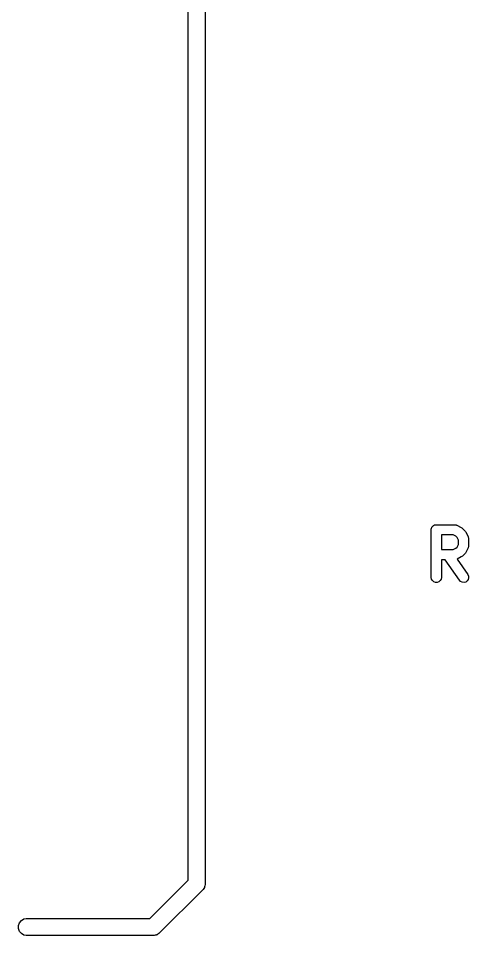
# Model space of a CAD drawing. Extents: x 10 to 287, y -200 to -10.
# Drawn here: x 112.89 to 119.51, y -132.46 to -118.97 of the extents above; entities that cross this region are included whole.
import ezdxf

# ---------------------------------------------------------------- set-up
doc = ezdxf.new("R2010")
doc.units = 0
doc.header["$MEASUREMENT"] = 0
doc.layers.add('BLACK', color=7, linetype='CONTINUOUS')

msp = doc.modelspace()

# ---------------------------------------------------------------- linework, layer by layer
at = {"layer": 'BLACK', "linetype": 'CONTINUOUS'}
for p, q in [((115.638, -81.5111), (115.638, -131.693)), ((115.388, -131.646), (115.388, -81.6581)), ((118.986, -126.437), (118.99, -126.432)), ((118.99, -126.432), (118.995, -126.429)), ((118.995, -126.429), (119, -126.425)), ((119, -126.425), (119.007, -126.422)), ((119.007, -126.422), (119.012, -126.419)), ((119.012, -126.419), (119.019, -126.418)), ((119.019, -126.418), (119.025, -126.416)), ((119.025, -126.416), (119.032, -126.416)), ((119.032, -126.416), (119.038, -126.415)), ((119.038, -126.415), (119.305, -126.415)), ((119.305, -126.415), (119.309, -126.415)), ((119.309, -126.415), (119.313, -126.415)), ((119.313, -126.415), (119.322, -126.418)), ((119.322, -126.418), (119.33, -126.419)), ((119.33, -126.419), (119.334, -126.421)), ((119.334, -126.421), (119.338, -126.423)), ((119.338, -126.423), (119.405, -126.456)), ((118.963, -126.49), (118.964, -126.483)), ((118.963, -127.19), (118.963, -126.49)), ((118.964, -126.477), (118.966, -126.47)), ((118.964, -126.483), (118.964, -126.477)), ((118.966, -126.47), (118.968, -126.464)), ((118.968, -126.464), (118.971, -126.458)), ((118.971, -126.458), (118.973, -126.452)), ((118.973, -126.452), (118.977, -126.447)), ((118.977, -126.447), (118.981, -126.441)), ((118.981, -126.441), (118.986, -126.437)), ((119.113, -126.565), (119.113, -126.781)), ((119.287, -126.565), (119.113, -126.565)), ((119.327, -126.585), (119.287, -126.565)), ((119.405, -126.456), (119.415, -126.463)), ((119.415, -126.463), (119.424, -126.47)), ((119.424, -126.47), (119.458, -126.503)), ((119.458, -126.503), (119.465, -126.513)), ((119.465, -126.513), (119.472, -126.523)), ((119.472, -126.523), (119.505, -126.589)), ((119.343, -126.601), (119.327, -126.585)), ((119.363, -126.641), (119.343, -126.601)), ((119.363, -126.705), (119.363, -126.641)), ((119.505, -126.589), (119.506, -126.594)), ((119.506, -126.594), (119.508, -126.597)), ((119.508, -126.597), (119.51, -126.606)), ((119.51, -126.606), (119.513, -126.614)), ((119.513, -126.614), (119.512, -126.619)), ((119.512, -126.619), (119.513, -126.623)), ((119.513, -126.623), (119.513, -126.723)), ((119.113, -126.781), (119.287, -126.781)), ((119.287, -126.781), (119.327, -126.761)), ((119.327, -126.761), (119.343, -126.745)), ((119.343, -126.745), (119.363, -126.705)), ((119.465, -126.833), (119.458, -126.843)), ((119.472, -126.823), (119.465, -126.833)), ((119.505, -126.757), (119.472, -126.823)), ((119.506, -126.752), (119.505, -126.757)), ((119.508, -126.749), (119.506, -126.752)), ((119.51, -126.74), (119.508, -126.749)), ((119.513, -126.732), (119.51, -126.74)), ((119.513, -126.723), (119.512, -126.727)), ((119.512, -126.727), (119.513, -126.732)), ((119.166, -126.931), (119.113, -126.931)), ((119.113, -126.931), (119.113, -127.19)), ((119.377, -127.233), (119.166, -126.931)), ((119.405, -126.89), (119.342, -126.922)), ((119.342, -126.922), (119.499, -127.147)), ((119.415, -126.883), (119.405, -126.89)), ((119.424, -126.876), (119.415, -126.883)), ((119.458, -126.843), (119.424, -126.876)), ((118.968, -127.215), (118.963, -127.19)), ((118.981, -127.238), (118.968, -127.215)), ((119, -127.255), (118.981, -127.238)), ((119.095, -127.238), (119.075, -127.255)), ((119.108, -127.215), (119.095, -127.238)), ((119.113, -127.19), (119.108, -127.215)), ((119.395, -127.251), (119.377, -127.233)), ((119.491, -127.243), (119.47, -127.258)), ((119.506, -127.221), (119.491, -127.243)), ((119.499, -127.147), (119.51, -127.17)), ((119.513, -127.196), (119.506, -127.221)), ((119.51, -127.17), (119.513, -127.196)), ((119.025, -127.264), (119, -127.255)), ((119.051, -127.264), (119.025, -127.264)), ((119.075, -127.255), (119.051, -127.264)), ((119.419, -127.262), (119.395, -127.251)), ((119.445, -127.264), (119.419, -127.262)), ((119.47, -127.258), (119.445, -127.264)), ((114.826, -132.208), (115.388, -131.646)), ((115.638, -131.693), (115.64, -131.709)), ((115.598, -131.79), (114.97, -132.418)), ((115.61, -131.78), (115.598, -131.79)), ((115.619, -131.765), (115.61, -131.78)), ((115.628, -131.752), (115.619, -131.765)), ((115.63, -131.746), (115.628, -131.752)), ((115.632, -131.742), (115.63, -131.746)), ((115.635, -131.725), (115.632, -131.742)), ((115.64, -131.709), (115.635, -131.725)), ((112.908, -132.27), (112.937, -132.236)), ((112.937, -132.236), (112.975, -132.214)), ((112.975, -132.214), (113.007, -132.208)), ((113.007, -132.208), (114.826, -132.208)), ((112.893, -132.311), (112.908, -132.27)), ((112.893, -132.355), (112.893, -132.311)), ((112.908, -132.397), (112.893, -132.355)), ((112.937, -132.43), (112.908, -132.397)), ((112.975, -132.452), (112.937, -132.43)), ((113.007, -132.458), (112.975, -132.452)), ((114.873, -132.458), (113.007, -132.458)), ((114.889, -132.46), (114.873, -132.458)), ((114.905, -132.455), (114.889, -132.46)), ((114.921, -132.452), (114.905, -132.455)), ((114.926, -132.45), (114.921, -132.452)), ((114.932, -132.448), (114.926, -132.45)), ((114.945, -132.439), (114.932, -132.448)), ((114.96, -132.43), (114.945, -132.439)), ((114.97, -132.418), (114.96, -132.43))]:
    msp.add_line(p, q, dxfattribs=at)

doc.saveas('drawing.dxf')
